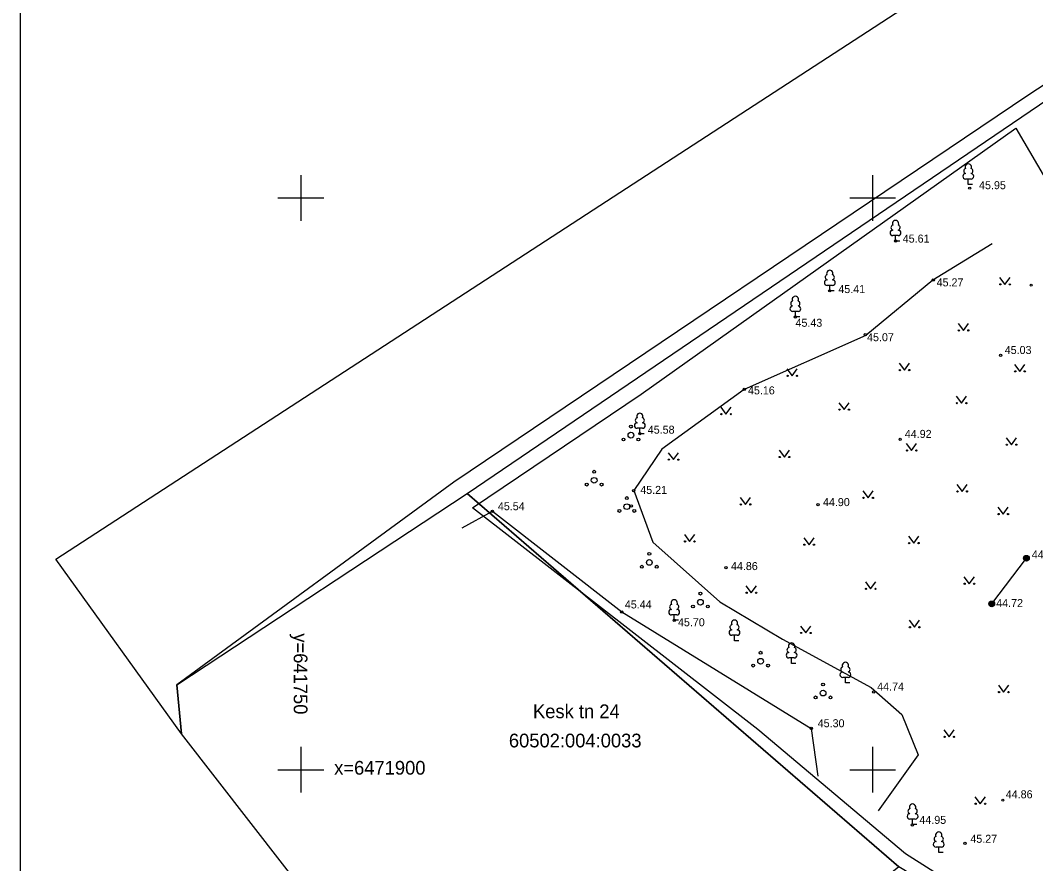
# Model space of a CAD drawing. Extents: x 641725 to 642061, y 6471807 to 6472044.
# Drawn here: x 641725.5 to 641814.3, y 6471891.8 to 6471965.5 of the extents above; entities that cross this region are included whole.
import ezdxf

# ---------------------------------------------------------------- set-up
doc = ezdxf.new("R2010")
doc.units = 0
for name, color, linetype in [('AED', 7, 'Continuous'), ('HALJASTUS', 7, 'Continuous'), ('KORGUS', 7, 'Continuous'), ('MOOTPIIR', 7, 'Continuous'), ('PIIR', 7, 'Continuous'), ('POST', 7, 'Continuous'), ('PUU', 7, 'Continuous'), ('VORK', 7, 'Continuous'), ('VORMISTUS', 7, 'Continuous')]:
    doc.layers.add(name, color=color, linetype=linetype)

msp = doc.modelspace()

# ---------------------------------------------------------------- linework, layer by layer
at = {"layer": 'AED'}
msp.add_lwpolyline([(641764.096, 6471921.143), (641766.754, 6471922.604), (641778.066, 6471913.804), (641794.636, 6471903.622), (641795.202, 6471899.434)], dxfattribs=at)
at = {"layer": 'HALJASTUS'}
for p, q in [((641811.109, 6471943.056), (641811.572, 6471942.449)), ((641811.572, 6471942.449), (641812.018, 6471943.056)), ((641807.478, 6471939.025), (641807.941, 6471938.418)), ((641807.941, 6471938.418), (641808.387, 6471939.025)), ((641802.315, 6471935.562), (641802.779, 6471934.955)), ((641802.779, 6471934.955), (641803.224, 6471935.562)), ((641812.414, 6471935.448), (641812.877, 6471934.842)), ((641812.877, 6471934.842), (641813.323, 6471935.448)), ((641792.5, 6471935.051), (641792.964, 6471934.444)), ((641792.964, 6471934.444), (641793.409, 6471935.051)), ((641807.308, 6471932.666), (641807.771, 6471932.06)), ((641807.771, 6471932.06), (641808.217, 6471932.666)), ((641786.714, 6471931.701), (641787.177, 6471931.095)), ((641787.177, 6471931.095), (641787.623, 6471931.701)), ((641797.039, 6471932.099), (641797.502, 6471931.492)), ((641797.502, 6471931.492), (641797.948, 6471932.099)), ((641811.676, 6471929.033), (641812.14, 6471928.426)), ((641812.14, 6471928.426), (641812.585, 6471929.033)), ((641802.939, 6471928.522), (641803.403, 6471927.915)), ((641803.403, 6471927.915), (641803.848, 6471928.522)), ((641782.118, 6471927.727), (641782.582, 6471927.12)), ((641782.582, 6471927.12), (641783.027, 6471927.727)), ((641791.82, 6471927.954), (641792.283, 6471927.348)), ((641792.283, 6471927.348), (641792.729, 6471927.954)), ((641807.364, 6471924.945), (641807.828, 6471924.339)), ((641807.828, 6471924.339), (641808.273, 6471924.945)), ((641788.416, 6471923.81), (641788.879, 6471923.203)), ((641788.879, 6471923.203), (641789.325, 6471923.81)), ((641799.138, 6471924.378), (641799.602, 6471923.771)), ((641799.602, 6471923.771), (641800.047, 6471924.378)), ((641810.954, 6471922.966), (641811.418, 6471922.359)), ((641811.418, 6471922.359), (641811.863, 6471922.966)), ((641783.537, 6471920.574), (641784, 6471919.967)), ((641784, 6471919.967), (641784.446, 6471920.574)), ((641793.975, 6471920.29), (641794.439, 6471919.683)), ((641794.439, 6471919.683), (641794.884, 6471920.29)), ((641803.132, 6471920.432), (641803.596, 6471919.826)), ((641803.596, 6471919.826), (641804.041, 6471920.432)), ((641807.99, 6471916.873), (641808.454, 6471916.267)), ((641808.454, 6471916.267), (641808.899, 6471916.873)), ((641788.926, 6471916.089), (641789.39, 6471915.482)), ((641789.39, 6471915.482), (641789.835, 6471916.089)), ((641799.365, 6471916.429), (641799.828, 6471915.823)), ((641799.828, 6471915.823), (641800.274, 6471916.429)), ((641803.199, 6471913.07), (641803.662, 6471912.463)), ((641803.662, 6471912.463), (641804.108, 6471913.07)), ((641793.692, 6471912.569), (641794.155, 6471911.962)), ((641794.155, 6471911.962), (641794.601, 6471912.569)), ((641810.995, 6471907.403), (641811.459, 6471906.796)), ((641811.459, 6471906.796), (641811.904, 6471907.403)), ((641806.23, 6471903.485), (641806.693, 6471902.879)), ((641806.693, 6471902.879), (641807.139, 6471903.485)), ((641808.953, 6471897.638), (641809.416, 6471897.031)), ((641809.416, 6471897.031), (641809.862, 6471897.638))]:
    msp.add_line(p, q, dxfattribs=at)
for centre in [(641811.171, 6471942.449), (641812, 6471942.449), (641807.54, 6471938.418), (641808.369, 6471938.418), (641792.563, 6471934.444), (641793.392, 6471934.444), (641802.378, 6471934.955), (641803.206, 6471934.955), (641812.476, 6471934.842), (641813.305, 6471934.842), (641807.37, 6471932.06), (641808.199, 6471932.06), (641786.776, 6471931.095), (641787.605, 6471931.095), (641797.101, 6471931.492), (641797.93, 6471931.492), (641811.739, 6471928.426), (641812.567, 6471928.426), (641782.181, 6471927.12), (641783.009, 6471927.12), (641791.882, 6471927.348), (641792.711, 6471927.348), (641803.002, 6471927.915), (641803.83, 6471927.915), (641799.201, 6471923.771), (641800.029, 6471923.771), (641807.427, 6471924.339), (641808.256, 6471924.339), (641788.478, 6471923.203), (641789.307, 6471923.203), (641811.017, 6471922.359), (641811.846, 6471922.359), (641783.599, 6471919.967), (641784.428, 6471919.967), (641794.038, 6471919.683), (641794.867, 6471919.683), (641803.195, 6471919.826), (641804.023, 6471919.826), (641799.427, 6471915.823), (641800.256, 6471915.823), (641808.053, 6471916.267), (641808.881, 6471916.267), (641788.989, 6471915.482), (641789.817, 6471915.482), (641803.261, 6471912.463), (641804.09, 6471912.463), (641793.754, 6471911.962), (641794.583, 6471911.962), (641811.058, 6471906.796), (641811.887, 6471906.796), (641806.292, 6471902.879), (641807.121, 6471902.879), (641809.015, 6471897.031), (641809.844, 6471897.031)]:
    msp.add_circle(centre, 0.055, dxfattribs=at)
at = {"layer": 'KORGUS'}
for centre in [(641808.492, 6471950.858), (641802.005, 6471946.239), (641805.31, 6471942.831), (641813.864, 6471942.377), (641796.256, 6471941.882), (641793.244, 6471939.604), (641799.353, 6471938.043), (641811.188, 6471936.239), (641788.777, 6471933.266), (641779.644, 6471929.386), (641802.409, 6471928.903), (641779.117, 6471924.41), (641778.902, 6471923.075), (641795.232, 6471923.183), (641766.754, 6471922.604), (641813.46, 6471918.506), (641787.168, 6471917.67), (641778.066, 6471913.804), (641810.415, 6471914.5), (641782.658, 6471913.065), (641800.104, 6471906.808), (641794.636, 6471903.622), (641811.388, 6471897.341), (641803.478, 6471895.181), (641808.071, 6471893.578)]:
    msp.add_circle(centre, 0.1, dxfattribs=at)
at = {"layer": 'MOOTPIIR'}
msp.add_lwpolyline([(641868.473, 6471848.203), (641831.863, 6471874.61), (641818.855, 6471882.514), (641802.873, 6471892.649), (641789.957, 6471903.528), (641765.017, 6471922.919), (641779.763, 6471932.847), (641812.534, 6471956.099), (641822.795, 6471938.578), (641836.175, 6471927.885), (641843.051, 6471928.722), (641855.688, 6471945.087), (641867.209, 6471954.385)], dxfattribs=at)
at = {"layer": 'PIIR'}
for points in [[(641728.58, 6471918.41), (641859.47, 6472003.53), (641910.43, 6472041.77)], [(641915.99, 6472031.13), (641895.89, 6472016.54), (641877.52, 6472001.62), (641871.64, 6471996.91), (641813.67, 6471959.03), (641763.37, 6471925.16), (641739.15, 6471907.43), (641739.57, 6471903.15), (641728.58, 6471918.41)], [(641985.07, 6471931.45), (641908.89, 6471825.05), (641904.5, 6471820.87), (641871.15, 6471844.69), (641834.255, 6471872.056), (641833.43, 6471872.67), (641802.3, 6471891.52), (641764.55, 6471924.16), (641871.64, 6471996.91), (641877.52, 6472001.62), (641888.83, 6471988.61), (641936.82, 6471957.35), (641976.92, 6471936.05), (641985.07, 6471931.45)], [(641802.3, 6471891.52), (641769.41, 6471864.73), (641739.57, 6471903.15), (641739.15, 6471907.43), (641764.55, 6471924.16), (641802.3, 6471891.52)]]:
    msp.add_lwpolyline(points, dxfattribs=at)
at = {"layer": 'POST'}
msp.add_lwpolyline([(641810.415, 6471914.5), (641813.451, 6471918.492)], dxfattribs=at)
for centre, radius in [((641813.451, 6471918.492), 0.25), ((641813.451, 6471918.492), 0.225), ((641813.451, 6471918.492), 0.2), ((641813.451, 6471918.492), 0.175), ((641813.451, 6471918.492), 0.15), ((641813.451, 6471918.492), 0.125), ((641813.451, 6471918.492), 0.1), ((641813.451, 6471918.492), 0.075), ((641813.451, 6471918.492), 0.05), ((641813.451, 6471918.492), 0.025), ((641810.415, 6471914.5), 0.25), ((641810.415, 6471914.5), 0.225), ((641810.415, 6471914.5), 0.2), ((641810.415, 6471914.5), 0.175), ((641810.415, 6471914.5), 0.15), ((641810.415, 6471914.5), 0.125), ((641810.415, 6471914.5), 0.1), ((641810.415, 6471914.5), 0.075), ((641810.415, 6471914.5), 0.05), ((641810.415, 6471914.5), 0.025)]:
    msp.add_circle(centre, radius, dxfattribs=at)
at = {"layer": 'PUU'}
for p, q in [((641808.607, 6471951.659), (641808.127, 6471951.659)), ((641808.367, 6471951.184), (641808.367, 6471951.659)), ((641808.747, 6471951.184), (641808.367, 6471951.184)), ((641802.245, 6471946.714), (641801.765, 6471946.714)), ((641802.005, 6471946.239), (641802.005, 6471946.714)), ((641802.385, 6471946.239), (641802.005, 6471946.239)), ((641796.496, 6471942.357), (641796.016, 6471942.357)), ((641796.256, 6471941.882), (641796.256, 6471942.357)), ((641796.636, 6471941.882), (641796.256, 6471941.882)), ((641793.484, 6471940.079), (641793.004, 6471940.079)), ((641793.244, 6471939.604), (641793.244, 6471940.079)), ((641793.624, 6471939.604), (641793.244, 6471939.604)), ((641779.884, 6471929.861), (641779.404, 6471929.861)), ((641779.644, 6471929.386), (641779.644, 6471929.861)), ((641780.024, 6471929.386), (641779.644, 6471929.386)), ((641782.89, 6471913.544), (641782.41, 6471913.544)), ((641782.65, 6471913.069), (641782.65, 6471913.544)), ((641783.03, 6471913.069), (641782.65, 6471913.069)), ((641788.161, 6471911.763), (641787.681, 6471911.763)), ((641787.921, 6471911.288), (641787.921, 6471911.763)), ((641788.301, 6471911.288), (641787.921, 6471911.288)), ((641793.153, 6471909.776), (641792.673, 6471909.776)), ((641792.913, 6471909.301), (641792.913, 6471909.776)), ((641793.293, 6471909.301), (641792.913, 6471909.301)), ((641797.862, 6471908.073), (641797.382, 6471908.073)), ((641797.622, 6471907.598), (641797.622, 6471908.073)), ((641798.002, 6471907.598), (641797.622, 6471907.598)), ((641803.735, 6471895.684), (641803.255, 6471895.684)), ((641803.495, 6471895.209), (641803.495, 6471895.684)), ((641803.875, 6471895.209), (641803.495, 6471895.209)), ((641806.025, 6471893.239), (641805.545, 6471893.239)), ((641805.785, 6471892.764), (641805.785, 6471893.239)), ((641806.165, 6471892.764), (641805.785, 6471892.764))]:
    msp.add_line(p, q, dxfattribs=at)
msp.add_lwpolyline([(641810.466, 6471945.983), (641805.272, 6471942.825), (641799.411, 6471937.97), (641788.777, 6471933.266), (641781.58, 6471928.043), (641779.117, 6471924.41), (641780.77, 6471919.9), (641786.638, 6471914.677), (641792.117, 6471911.433), (641799.865, 6471907.183), (641802.564, 6471904.839), (641803.99, 6471901.295), (641800.473, 6471896.413)], dxfattribs=at)
for centre, radius in [((641778.864, 6471930.011), 0.125), ((641778.214, 6471928.886), 0.125), ((641778.864, 6471929.261), 0.25), ((641779.514, 6471928.886), 0.125), ((641775.652, 6471925.312), 0.25), ((641775.652, 6471926.062), 0.125), ((641775.002, 6471924.937), 0.125), ((641776.302, 6471924.937), 0.125), ((641778.505, 6471923.759), 0.125), ((641777.855, 6471922.634), 0.125), ((641778.505, 6471923.009), 0.25), ((641779.155, 6471922.634), 0.125), ((641780.474, 6471918.129), 0.25), ((641780.474, 6471918.879), 0.125), ((641779.824, 6471917.754), 0.125), ((641781.124, 6471917.754), 0.125), ((641784.942, 6471914.652), 0.25), ((641784.942, 6471915.402), 0.125), ((641784.292, 6471914.277), 0.125), ((641785.592, 6471914.277), 0.125), ((641790.204, 6471910.235), 0.125), ((641790.204, 6471909.485), 0.25), ((641789.554, 6471909.11), 0.125), ((641790.854, 6471909.11), 0.125), ((641795.665, 6471906.704), 0.25), ((641795.665, 6471907.454), 0.125), ((641795.015, 6471906.329), 0.125), ((641796.315, 6471906.329), 0.125)]:
    msp.add_circle(centre, radius, dxfattribs=at)
for centre, radius, start, end in [((641808.367, 6471952.704), 0.277, 332.5799, 207.4201), ((641808.129, 6471951.897), 0.238, 90.0016, 269.3953), ((641808.197, 6471952.357), 0.233, 109.02174, 253.14154), ((641808.537, 6471952.357), 0.233, 286.85082, 70.98591), ((641808.604, 6471951.897), 0.238, 270.6047, 89.9984), ((641801.835, 6471947.412), 0.233, 109.02174, 253.14154), ((641802.005, 6471947.759), 0.277, 332.5799, 207.4201), ((641802.175, 6471947.412), 0.233, 286.85082, 70.98591), ((641801.768, 6471946.952), 0.238, 90.0016, 269.3953), ((641802.243, 6471946.952), 0.238, 270.6047, 89.9984), ((641796.086, 6471943.055), 0.233, 109.02174, 253.14154), ((641796.256, 6471943.402), 0.277, 332.5799, 207.4201), ((641796.426, 6471943.055), 0.233, 286.85082, 70.98591), ((641796.019, 6471942.595), 0.238, 90.0016, 269.3953), ((641796.494, 6471942.595), 0.238, 270.6047, 89.9984), ((641793.244, 6471941.124), 0.277, 332.5799, 207.4201), ((641793.007, 6471940.316), 0.238, 90.0016, 269.3953), ((641793.074, 6471940.776), 0.233, 109.02174, 253.14154), ((641793.414, 6471940.776), 0.233, 286.85082, 70.98591), ((641793.482, 6471940.316), 0.238, 270.6047, 89.9984), ((641779.474, 6471930.558), 0.233, 109.02174, 253.14154), ((641779.644, 6471930.906), 0.277, 332.5799, 207.4201), ((641779.814, 6471930.558), 0.233, 286.85082, 70.98591), ((641779.406, 6471930.098), 0.238, 90.0016, 269.3953), ((641779.881, 6471930.098), 0.238, 270.6047, 89.9984), ((641782.65, 6471914.589), 0.277, 332.5799, 207.4201), ((641782.413, 6471913.781), 0.238, 90.0016, 269.3953), ((641782.48, 6471914.241), 0.233, 109.02174, 253.14154), ((641782.82, 6471914.241), 0.233, 286.85082, 70.98591), ((641782.888, 6471913.781), 0.238, 270.6047, 89.9984), ((641787.921, 6471912.808), 0.277, 332.5799, 207.4201), ((641787.683, 6471912.001), 0.238, 90.0016, 269.3953), ((641787.75, 6471912.461), 0.233, 109.02174, 253.14154), ((641788.091, 6471912.461), 0.233, 286.85082, 70.98591), ((641788.158, 6471912.001), 0.238, 270.6047, 89.9984), ((641792.743, 6471910.474), 0.233, 109.02174, 253.14154), ((641792.913, 6471910.821), 0.277, 332.5799, 207.4201), ((641793.083, 6471910.474), 0.233, 286.85082, 70.98591), ((641792.676, 6471910.013), 0.238, 90.0016, 269.3953), ((641793.151, 6471910.013), 0.238, 270.6047, 89.9984), ((641797.384, 6471908.31), 0.238, 90.0016, 269.3953), ((641797.452, 6471908.77), 0.233, 109.02174, 253.14154), ((641797.622, 6471909.118), 0.277, 332.5799, 207.4201), ((641797.792, 6471908.77), 0.233, 286.85082, 70.98591), ((641797.859, 6471908.31), 0.238, 270.6047, 89.9984), ((641803.495, 6471896.729), 0.277, 332.5799, 207.4201), ((641803.258, 6471895.922), 0.238, 90.0016, 269.3953), ((641803.325, 6471896.382), 0.233, 109.02174, 253.14154), ((641803.665, 6471896.382), 0.233, 286.85082, 70.98591), ((641803.733, 6471895.922), 0.238, 270.6047, 89.9984), ((641805.785, 6471894.284), 0.277, 332.5799, 207.4201), ((641805.548, 6471893.476), 0.238, 90.0016, 269.3953), ((641805.615, 6471893.936), 0.233, 109.02174, 253.14154), ((641805.955, 6471893.936), 0.233, 286.85082, 70.98591), ((641806.023, 6471893.476), 0.238, 270.6047, 89.9984)]:
    msp.add_arc(centre, radius, start, end, dxfattribs=at)
at = {"layer": 'VORK'}
for p, q in [((641750, 6471952), (641750, 6471948)), ((641800, 6471952), (641800, 6471948)), ((641748, 6471950), (641752, 6471950)), ((641798, 6471950), (641802, 6471950)), ((641750, 6471902), (641750, 6471898)), ((641800, 6471902), (641800, 6471898)), ((641748, 6471900), (641752, 6471900)), ((641798, 6471900), (641802, 6471900))]:
    msp.add_line(p, q, dxfattribs=at)
at = {"layer": 'VORMISTUS'}
msp.add_lwpolyline([(641862.468, 6471817.078), (641862.468, 6472014.578), (641725.468, 6472014.578), (641725.468, 6471817.078)], close=True, dxfattribs=at)

# ---------------------------------------------------------------- texts
at = {"layer": 'KORGUS'}
for s, p in [('45.95', (641809.31, 6471950.77)), ('45.61', (641802.635, 6471946.099)), ('45.41', (641797.003, 6471941.685)), ('45.27', (641805.598, 6471942.271)), ('45.43', (641793.256, 6471938.738)), ('45.07', (641799.517, 6471937.477)), ('45.03', (641811.554, 6471936.36)), ('45.16', (641789.1, 6471932.827)), ('45.58', (641780.339, 6471929.39)), ('44.92', (641802.816, 6471929.02)), ('45.21', (641779.682, 6471924.123)), ('44.90', (641795.658, 6471923.056)), ('45.54', (641767.23, 6471922.695)), ('44.67', (641813.921, 6471918.477)), ('44.86', (641787.613, 6471917.462)), ('45.44', (641778.332, 6471914.107)), ('44.72', (641810.81, 6471914.229)), ('45.70', (641782.979, 6471912.55)), ('44.74', (641800.404, 6471906.93)), ('45.30', (641795.201, 6471903.718)), ('44.86', (641811.645, 6471897.506)), ('44.95', (641804.091, 6471895.267)), ('45.27', (641808.549, 6471893.613))]:
    msp.add_text(s, height=0.7, dxfattribs=at).set_placement(p)
at = {"layer": 'PIIR'}
for s, p in [('Kesk tn 24', (641770.3, 6471904.511)), ('60502:004:0033', (641768.192, 6471901.956))]:
    msp.add_text(s, height=1.2, dxfattribs=at).set_placement(p)
at = {"layer": 'VORK'}
msp.add_text('y=641750', height=1.2, rotation=270, dxfattribs=at).set_placement((641749.378, 6471911.932))
msp.add_text('x=6471900', height=1.2, dxfattribs=at).set_placement((641752.915, 6471899.572))

doc.saveas('drawing.dxf')
